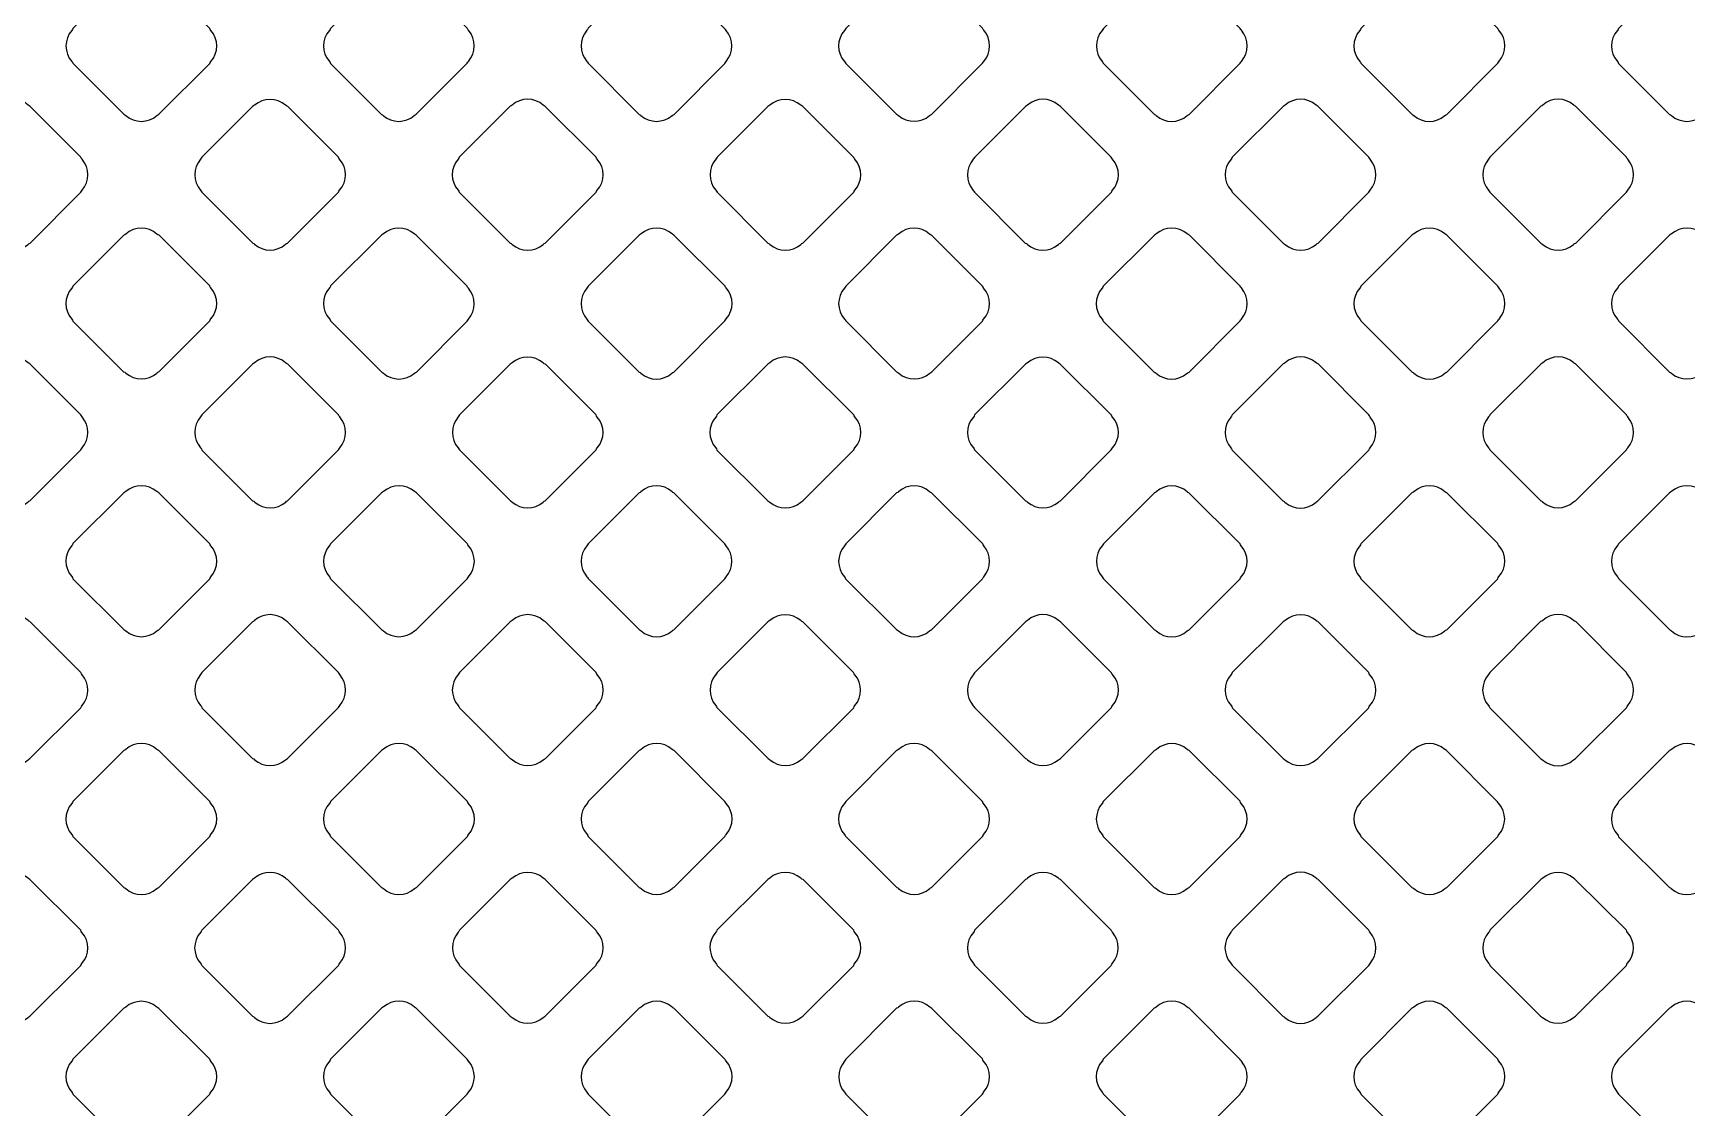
# Model space of a CAD drawing. Extents: x 0 to 248, y 0 to 175.
# Drawn here: x 87.413 to 88.796, y 136.823 to 137.722 of the extents above; entities that cross this region are included whole.
import ezdxf

# ---------------------------------------------------------------- set-up
doc = ezdxf.new("R2010")
doc.units = 0
doc.layers.add('gbr-dxf', color=7, linetype='Continuous')

msp = doc.modelspace()

# ---------------------------------------------------------------- linework, layer by layer
at = {"layer": 'gbr-dxf', "linetype": 'Continuous'}
for points in [[(87.4452, 137.6981, -0.083792), (87.4461, 137.6967), (87.4887, 137.654, -0.096627), (87.4904, 137.653, 0.37981), (87.5164, 137.653, -0.096625), (87.518, 137.654), (87.5605, 137.6965, -0.096111), (87.5615, 137.6981, 0.37981), (87.5615, 137.7241, -0.096458), (87.5605, 137.7258), (87.518, 137.7682, -0.100824), (87.5163, 137.7692, 0.379731), (87.4903, 137.7692, -0.096723), (87.4887, 137.7682), (87.4461, 137.7257, -0.096857), (87.4452, 137.7241, 0.379731)], [(87.6606, 137.6982, -0.096117), (87.6616, 137.6965), (87.7042, 137.6539, -0.091578), (87.7057, 137.653, 0.379201), (87.7317, 137.653, -0.096625), (87.7333, 137.654), (87.776, 137.6966, -0.096111), (87.7769, 137.6982, 0.379308), (87.777, 137.7242, -0.100402), (87.776, 137.7259), (87.7333, 137.7685, -0.088435), (87.7319, 137.7694, 0.37947), (87.7059, 137.7694, -0.096458), (87.7043, 137.7684), (87.6616, 137.7258, -0.096627), (87.6606, 137.7241, 0.3795)], [(87.8761, 137.6982, -0.096625), (87.8771, 137.6966), (87.9198, 137.6539, -0.092233), (87.9213, 137.653, 0.37981), (87.9473, 137.653, -0.095956), (87.949, 137.6539), (87.9916, 137.6965, -0.096332), (87.9925, 137.6982, 0.37981), (87.9925, 137.7241, -0.083317), (87.9916, 137.7255), (87.9487, 137.7685, -0.088202), (87.9472, 137.7694, 0.379731), (87.9213, 137.7694, -0.096458), (87.9196, 137.7684), (87.8771, 137.7259, -0.096627), (87.8761, 137.7242, 0.379731)], [(88.0916, 137.6981, -0.096458), (88.0926, 137.6964), (88.135, 137.654, -0.108174), (88.1369, 137.653, 0.379511), (88.1628, 137.653, -0.096259), (88.1645, 137.6539), (88.2071, 137.6966, -0.095602), (88.2081, 137.6982, 0.379169), (88.2081, 137.7242, -0.100399), (88.2071, 137.7259), (88.1647, 137.7683, -0.104691), (88.1629, 137.7694, 0.379731), (88.1369, 137.7694, -0.096723), (88.1352, 137.7684), (88.0926, 137.7257, -0.096857), (88.0916, 137.7241, 0.379731)], [(88.3072, 137.7241, 0.378884), (88.3072, 137.6982, -0.087916), (88.3081, 137.6967), (88.351, 137.6538, -0.083081), (88.3524, 137.6529, 0.378747), (88.3783, 137.6529, -0.09601), (88.38, 137.6539), (88.4227, 137.6966, -0.096227), (88.4236, 137.6982, 0.378897), (88.4236, 137.7242, -0.09252), (88.4227, 137.7257), (88.38, 137.7684, -0.096301), (88.3783, 137.7694, 0.378438), (88.3524, 137.7694, -0.096528), (88.3508, 137.7684), (88.3082, 137.7258, -0.096605)], [(88.5227, 137.6982, -0.091768), (88.5236, 137.6966), (88.5664, 137.6538, -0.087742), (88.5679, 137.6529, 0.378487), (88.5938, 137.6529, -0.095883), (88.5955, 137.6539), (88.6382, 137.6966, -0.095602), (88.6392, 137.6983, 0.379163), (88.6391, 137.7242, -0.087784), (88.6382, 137.7257), (88.5955, 137.7684, -0.092289), (88.5939, 137.7694, 0.3795), (88.568, 137.7694, -0.096614), (88.5663, 137.7684), (88.5237, 137.7258, -0.096539), (88.5227, 137.7241, 0.378645)], [(88.7382, 137.7241, 0.379206), (88.7382, 137.6982, -0.096458), (88.7392, 137.6965), (88.7819, 137.6539, -0.092289), (88.7834, 137.653, 0.37981), (88.8094, 137.653, -0.096625), (88.811, 137.6539), (88.8536, 137.6965, -0.096111), (88.8546, 137.6982, 0.37981), (88.8546, 137.7241, -0.083792), (88.8537, 137.7255), (88.8109, 137.7684, -0.088207), (88.8094, 137.7693, 0.379523), (88.7834, 137.7693, -0.096475), (88.7818, 137.7683), (88.7392, 137.7258, -0.096509)], [(87.3375, 137.6164, 0.37903), (87.3375, 137.5904, -0.103884), (87.3385, 137.5886), (87.3809, 137.5462, -0.099605), (87.3826, 137.5452, 0.378608), (87.4086, 137.5452, -0.095866), (87.4102, 137.5462), (87.4528, 137.5888, -0.096227), (87.4537, 137.5904, 0.379422), (87.4537, 137.6164, -0.108195), (87.4527, 137.6182), (87.4103, 137.6606, -0.096627), (87.4087, 137.6616, 0.3795), (87.3827, 137.6616, -0.096614), (87.3811, 137.6606), (87.3384, 137.618, -0.096539)], [(87.5529, 137.5905, -0.096625), (87.5539, 137.5888), (87.5965, 137.5463, -0.092233), (87.5981, 137.5453, 0.379308), (87.624, 137.5453, -0.09601), (87.6256, 137.5463), (87.6682, 137.5888, -0.096227), (87.6692, 137.5904, 0.378952), (87.6692, 137.6164, -0.100076), (87.6682, 137.6181), (87.6258, 137.6605, -0.104677), (87.624, 137.6615, 0.37947), (87.598, 137.6615, -0.096458), (87.5964, 137.6605), (87.5539, 137.6181, -0.096627), (87.5529, 137.6164, 0.379731)], [(87.7683, 137.5905, -0.10047), (87.7693, 137.5888), (87.8119, 137.5462, -0.096111), (87.8136, 137.5452, 0.37981), (87.8395, 137.5452, -0.095956), (87.8412, 137.5462), (87.8838, 137.5888, -0.096332), (87.8848, 137.5904, 0.37981), (87.8848, 137.6164, -0.096723), (87.8838, 137.618), (87.8412, 137.6606, -0.100519), (87.8395, 137.6616, 0.379731), (87.8135, 137.6616, -0.096458), (87.8119, 137.6607), (87.7693, 137.6181, -0.096627), (87.7683, 137.6164, 0.379731)], [(87.984, 137.5905, -0.103612), (87.985, 137.5887), (88.0274, 137.5462, -0.100299), (88.0292, 137.5452, 0.378825), (88.0551, 137.5452, -0.095883), (88.0567, 137.5462), (88.0993, 137.5888, -0.095602), (88.1003, 137.5904, 0.378608), (88.1003, 137.6163, -0.092061), (88.0993, 137.6179), (88.0566, 137.6605, -0.096328), (88.055, 137.6615, 0.37947), (88.029, 137.6615, -0.096723), (88.0274, 137.6605), (87.985, 137.6181, -0.096857), (87.984, 137.6164, 0.379762)], [(88.1993, 137.6163, 0.379206), (88.1993, 137.5903, -0.096625), (88.2003, 137.5887), (88.2428, 137.5463, -0.107961), (88.2446, 137.5452, 0.37981), (88.2706, 137.5452, -0.095956), (88.2722, 137.5462), (88.3149, 137.5888, -0.096332), (88.3158, 137.5904, 0.37981), (88.3158, 137.6164, -0.10047), (88.3148, 137.6181), (88.2724, 137.6606, -0.10399), (88.2706, 137.6616, 0.379523), (88.2447, 137.6616, -0.096117), (88.243, 137.6606), (88.2003, 137.6179, -0.096092)], [(88.415, 137.5904, -0.092139), (88.4159, 137.5889), (88.4587, 137.5461, -0.087638), (88.4602, 137.5452, 0.379451), (88.4861, 137.5452, -0.096259), (88.4878, 137.5462), (88.5303, 137.5888, -0.096206), (88.5313, 137.5904, 0.378779), (88.5313, 137.6163, -0.104256), (88.5303, 137.6181), (88.4877, 137.6607, -0.092413), (88.4862, 137.6616, 0.37947), (88.4602, 137.6616, -0.096458), (88.4586, 137.6606), (88.416, 137.6181, -0.096627), (88.415, 137.6164, 0.379731)], [(88.6305, 137.5905, -0.096261), (88.6314, 137.5888), (88.6741, 137.5461, -0.091794), (88.6757, 137.5452, 0.378798), (88.7016, 137.5452, -0.096367), (88.7033, 137.5462), (88.7459, 137.5888, -0.095916), (88.7468, 137.5904, 0.379639), (88.7468, 137.6164, -0.10047), (88.7458, 137.6181), (88.7032, 137.6607, -0.088202), (88.7017, 137.6616, 0.3795), (88.6758, 137.6617, -0.096475), (88.6741, 137.6607), (88.6314, 137.618, -0.096195), (88.6305, 137.6164, 0.378645)], [(87.4451, 137.4827, -0.096265), (87.4461, 137.481), (87.4885, 137.4386, -0.107104), (87.4904, 137.4376, 0.379169), (87.5163, 137.4376, -0.095956), (87.518, 137.4386), (87.5605, 137.4811, -0.096332), (87.5615, 137.4828, 0.37981), (87.5615, 137.5087, -0.10047), (87.5605, 137.5104), (87.5181, 137.5528, -0.10399), (87.5163, 137.5538, 0.379731), (87.4903, 137.5538, -0.096458), (87.4887, 137.5529), (87.4461, 137.5103, -0.096627), (87.4451, 137.5086, 0.379523)], [(87.6606, 137.4828, -0.092348), (87.6616, 137.4812), (87.7044, 137.4384, -0.088202), (87.7059, 137.4375, 0.37981), (87.7318, 137.4375, -0.095956), (87.7335, 137.4384), (87.776, 137.4809, -0.096332), (87.7769, 137.4826, 0.37981), (87.7769, 137.5085, -0.104765), (87.7759, 137.5103), (87.7333, 137.5529, -0.092898), (87.7317, 137.5539, 0.379731), (87.7058, 137.5539, -0.096458), (87.7041, 137.5529), (87.6616, 137.5104, -0.096627), (87.6606, 137.5087, 0.379731)], [(87.8761, 137.4826, -0.091954), (87.8771, 137.481), (87.9198, 137.4383, -0.087638), (87.9213, 137.4374, 0.379511), (87.9472, 137.4374, -0.096259), (87.9489, 137.4384), (87.9916, 137.4811, -0.095602), (87.9926, 137.4828, 0.379169), (87.9926, 137.5087, -0.088014), (87.9917, 137.5102), (87.9489, 137.5529, -0.092289), (87.9474, 137.5539, 0.379731), (87.9214, 137.5539, -0.096723), (87.9197, 137.5529), (87.8771, 137.5102, -0.096857), (87.8761, 137.5086, 0.379731)], [(88.0916, 137.4827, -0.091476), (88.0926, 137.4811), (88.1352, 137.4385, -0.104246), (88.137, 137.4375, 0.379422), (88.1629, 137.4375, -0.095956), (88.1646, 137.4385), (88.207, 137.481, -0.096332), (88.208, 137.4826, 0.37975), (88.208, 137.5086, -0.08798), (88.2071, 137.5101), (88.1643, 137.5529, -0.092398), (88.1628, 137.5538, 0.378789), (88.1368, 137.5538, -0.095862), (88.1352, 137.5528), (88.0926, 137.5102, -0.096605), (88.0916, 137.5086, 0.378645)], [(88.3071, 137.4826, -0.100266), (88.3081, 137.4809), (88.3507, 137.4383, -0.096092), (88.3523, 137.4374, 0.378825), (88.3782, 137.4374, -0.095883), (88.3799, 137.4383), (88.4227, 137.4811, -0.095602), (88.4236, 137.4827, 0.378847), (88.4236, 137.5087, -0.096614), (88.4227, 137.5103), (88.3801, 137.5529, -0.100299), (88.3784, 137.5539, 0.379249), (88.3524, 137.5539, -0.096458), (88.3508, 137.5529), (88.3081, 137.5102, -0.096627), (88.3071, 137.5086, 0.379762)], [(88.5227, 137.5086, 0.378939), (88.5227, 137.4827, -0.087613), (88.5236, 137.4812), (88.5665, 137.4383, -0.083), (88.5679, 137.4374, 0.37889), (88.5939, 137.4374, -0.096117), (88.5955, 137.4384), (88.6382, 137.4811, -0.095796), (88.6392, 137.4827, 0.378779), (88.6392, 137.5086, -0.092234), (88.6382, 137.5102), (88.5955, 137.5529, -0.096527), (88.5939, 137.5539, 0.379112), (88.5679, 137.5539, -0.096259), (88.5663, 137.5529), (88.5237, 137.5103, -0.096227)], [(88.7382, 137.4827, -0.091581), (88.7391, 137.4811), (88.7819, 137.4384, -0.087737), (88.7834, 137.4375, 0.379422), (88.8093, 137.4375, -0.096625), (88.811, 137.4385), (88.8536, 137.4811, -0.096111), (88.8546, 137.4828, 0.37981), (88.8546, 137.5087, -0.088014), (88.8537, 137.5102), (88.811, 137.5529, -0.092233), (88.8094, 137.5539, 0.379357), (88.7835, 137.5539, -0.096507), (88.7818, 137.5529), (88.7392, 137.5103, -0.096527), (88.7382, 137.5086, 0.379)], [(87.3374, 137.3749, -0.100082), (87.3384, 137.3732), (87.3809, 137.3307, -0.095895), (87.3825, 137.3297, 0.379201), (87.4085, 137.3298, -0.096625), (87.4101, 137.3307), (87.4527, 137.3733, -0.096111), (87.4537, 137.375, 0.379451), (87.4537, 137.4009, -0.096475), (87.4527, 137.4026), (87.41, 137.4453, -0.083725), (87.4086, 137.4462, 0.379249), (87.3827, 137.4462, -0.096458), (87.381, 137.4452), (87.3384, 137.4025, -0.096627), (87.3374, 137.4009, 0.3795)], [(87.5529, 137.3751, -0.107517), (87.5539, 137.3732), (87.5964, 137.3307, -0.103598), (87.5982, 137.3297, 0.378608), (87.6241, 137.3297, -0.095778), (87.6257, 137.3307), (87.6683, 137.3733, -0.095916), (87.6693, 137.3749, 0.379422), (87.6693, 137.4009, -0.104392), (87.6682, 137.4027), (87.6258, 137.4451, -0.107961), (87.624, 137.4461, 0.379762), (87.598, 137.4461, -0.096225), (87.5964, 137.4451), (87.5539, 137.4026, -0.096527), (87.5529, 137.401, 0.378789)], [(87.7684, 137.375, -0.096259), (87.7694, 137.3733), (87.8121, 137.3307, -0.092187), (87.8136, 137.3297, 0.378934), (87.8396, 137.3297, -0.095612), (87.8412, 137.3307), (87.8838, 137.3733, -0.095701), (87.8847, 137.3749, 0.378847), (87.8847, 137.4008, -0.100514), (87.8837, 137.4025), (87.8413, 137.445, -0.104354), (87.8395, 137.446, 0.379249), (87.8135, 137.446, -0.096723), (87.8119, 137.445), (87.7694, 137.4026, -0.096857), (87.7685, 137.4009, 0.3795)], [(87.9839, 137.4008, 0.379206), (87.9839, 137.3749, -0.10047), (87.9849, 137.3732), (88.0274, 137.3306, -0.096111), (88.0291, 137.3297, 0.379308), (88.055, 137.3296, -0.09601), (88.0567, 137.3306), (88.0993, 137.3733, -0.096092), (88.1003, 137.3749, 0.379351), (88.1003, 137.4009, -0.096723), (88.0993, 137.4025), (88.0568, 137.4451, -0.10077), (88.055, 137.4461, 0.378789), (88.0291, 137.4461, -0.095883), (88.0275, 137.4451), (87.9848, 137.4025, -0.096092)], [(88.1994, 137.3749, -0.092052), (88.2004, 137.3733), (88.2429, 137.3308, -0.103923), (88.2447, 137.3297, 0.37889), (88.2706, 137.3297, -0.096265), (88.2723, 137.3307), (88.3148, 137.3733, -0.096206), (88.3158, 137.3749, 0.379201), (88.3158, 137.4008, -0.088014), (88.3149, 137.4023), (88.2721, 137.4451, -0.092233), (88.2706, 137.446, 0.379731), (88.2446, 137.446, -0.096458), (88.2429, 137.445), (88.2004, 137.4025, -0.096627), (88.1994, 137.4008, 0.3795)], [(88.4149, 137.4008, 0.379206), (88.4149, 137.3749, -0.103917), (88.4159, 137.3731), (88.4584, 137.3306, -0.10046), (88.4601, 137.3296, 0.37981), (88.4861, 137.3296, -0.096625), (88.4877, 137.3306), (88.5303, 137.3732, -0.096111), (88.5313, 137.3749, 0.37981), (88.5313, 137.4008, -0.108195), (88.5303, 137.4027), (88.4878, 137.4452, -0.096627), (88.4862, 137.4461, 0.379523), (88.4602, 137.4461, -0.096475), (88.4586, 137.4452), (88.4159, 137.4025, -0.096509)], [(88.6305, 137.3749, -0.092348), (88.6315, 137.3734), (88.6741, 137.3307, -0.088207), (88.6756, 137.3298, 0.37981), (88.7016, 137.3298, -0.096625), (88.7032, 137.3307), (88.7458, 137.3733, -0.096857), (88.7468, 137.3749, 0.379237), (88.7468, 137.4009, -0.104141), (88.7458, 137.4027), (88.7032, 137.4452, -0.092398), (88.7017, 137.4461, 0.379605), (88.6757, 137.4461, -0.096458), (88.6741, 137.4451), (88.6315, 137.4025, -0.096627), (88.6305, 137.4009, 0.379731)], [(87.4451, 137.2673, -0.104392), (87.4461, 137.2655), (87.4886, 137.223, -0.100151), (87.4904, 137.222, 0.37981), (87.5163, 137.222, -0.095956), (87.518, 137.2229), (87.5606, 137.2655, -0.096111), (87.5615, 137.2672, 0.379511), (87.5615, 137.2931, -0.092029), (87.5606, 137.2947), (87.5179, 137.3374, -0.095759), (87.5162, 137.3384, 0.379206), (87.4903, 137.3384, -0.096458), (87.4886, 137.3374), (87.4461, 137.2949, -0.096627), (87.4451, 137.2932, 0.379731)], [(87.6607, 137.2672, -0.103884), (87.6617, 137.2654), (87.7042, 137.223, -0.099605), (87.7059, 137.222, 0.378907), (87.7318, 137.222, -0.096265), (87.7334, 137.223), (87.776, 137.2655, -0.095394), (87.777, 137.2672, 0.379169), (87.777, 137.2931, -0.108195), (87.7759, 137.295), (87.7335, 137.3374, -0.096627), (87.7319, 137.3384, 0.379731), (87.7059, 137.3384, -0.096723), (87.7042, 137.3374), (87.6617, 137.2948, -0.096627), (87.6607, 137.2932, 0.379523)], [(87.8761, 137.2931, 0.378884), (87.8761, 137.2672, -0.087916), (87.877, 137.2657), (87.92, 137.2228, -0.083081), (87.9214, 137.2219, 0.378747), (87.9473, 137.2219, -0.09601), (87.9489, 137.2229), (87.9916, 137.2655, -0.096227), (87.9925, 137.2671, 0.379422), (87.9925, 137.2931, -0.09253), (87.9916, 137.2947), (87.9489, 137.3373, -0.096627), (87.9473, 137.3383, 0.379523), (87.9213, 137.3383, -0.096475), (87.9197, 137.3373), (87.8771, 137.2948, -0.096605)], [(88.0916, 137.2671, -0.087784), (88.0925, 137.2656), (88.1351, 137.223, -0.100476), (88.1369, 137.2219, 0.379451), (88.1628, 137.2219, -0.096117), (88.1645, 137.2229), (88.2071, 137.2656, -0.095796), (88.2081, 137.2672, 0.378779), (88.2081, 137.2931, -0.091952), (88.2072, 137.2947), (88.1645, 137.3374, -0.096527), (88.1628, 137.3383, 0.37947), (88.1369, 137.3383, -0.096458), (88.1352, 137.3373), (88.0926, 137.2947, -0.096627), (88.0916, 137.293, 0.379731)], [(88.3072, 137.2931, 0.379206), (88.3072, 137.2672, -0.10047), (88.3082, 137.2655), (88.3508, 137.2229, -0.096111), (88.3524, 137.2219, 0.379308), (88.3784, 137.2219, -0.09601), (88.38, 137.2229), (88.4225, 137.2654, -0.096092), (88.4235, 137.2671, 0.379351), (88.4235, 137.293, -0.096723), (88.4225, 137.2947), (88.3797, 137.3374, -0.083772), (88.3783, 137.3383, 0.378789), (88.3524, 137.3383, -0.095883), (88.3508, 137.3374), (88.3082, 137.2948, -0.096092)], [(88.5227, 137.2671, -0.100285), (88.5237, 137.2654), (88.5661, 137.2229, -0.096627), (88.5678, 137.2219, 0.37981), (88.5937, 137.2219, -0.096625), (88.5954, 137.2229), (88.6381, 137.2656, -0.096111), (88.6391, 137.2673, 0.37981), (88.6391, 137.2932, -0.096458), (88.6381, 137.2949), (88.5956, 137.3373, -0.100519), (88.5939, 137.3383, 0.379731), (88.568, 137.3383, -0.096458), (88.5663, 137.3374), (88.5236, 137.2947, -0.096627), (88.5227, 137.293, 0.379731)], [(88.7382, 137.2672, -0.087784), (88.7391, 137.2657), (88.782, 137.2228, -0.083651), (88.7834, 137.2219, 0.379308), (88.8094, 137.2219, -0.09601), (88.811, 137.2229), (88.8537, 137.2656, -0.096227), (88.8547, 137.2672, 0.378952), (88.8547, 137.2931, -0.092052), (88.8537, 137.2947), (88.811, 137.3374, -0.096423), (88.8094, 137.3384, 0.37947), (88.7834, 137.3384, -0.096723), (88.7817, 137.3374), (88.7392, 137.2948, -0.096627), (88.7382, 137.2932, 0.379731)], [(87.3373, 137.1594, -0.096259), (87.3382, 137.1578), (87.381, 137.115, -0.092187), (87.3825, 137.1141, 0.379201), (87.4085, 137.1141, -0.095956), (87.4101, 137.1151), (87.4527, 137.1577, -0.096332), (87.4537, 137.1594, 0.37981), (87.4537, 137.1853, -0.100902), (87.4527, 137.1871), (87.41, 137.2297, -0.088334), (87.4085, 137.2307, 0.379357), (87.3826, 137.2307, -0.096507), (87.3809, 137.2297), (87.3382, 137.187, -0.096527), (87.3373, 137.1854, 0.379112)], [(87.5529, 137.1594, -0.103612), (87.554, 137.1576), (87.5964, 137.1152, -0.100299), (87.5981, 137.1142, 0.378825), (87.624, 137.1142, -0.095883), (87.6257, 137.1152), (87.6683, 137.1578, -0.095602), (87.6693, 137.1595, 0.378847), (87.6693, 137.1854, -0.092162), (87.6683, 137.187), (87.6257, 137.2296, -0.096227), (87.624, 137.2306, 0.379249), (87.5981, 137.2306, -0.096458), (87.5964, 137.2296), (87.5539, 137.1871, -0.096857), (87.5529, 137.1854, 0.379762)], [(87.7684, 137.1854, 0.379035), (87.7684, 137.1595, -0.107475), (87.7695, 137.1576), (87.8119, 137.1152, -0.103473), (87.8137, 137.1142, 0.379169), (87.8396, 137.1142, -0.095956), (87.8413, 137.1152), (87.8838, 137.1577, -0.096332), (87.8848, 137.1594, 0.37981), (87.8848, 137.1854, -0.104392), (87.8838, 137.1871), (87.8414, 137.2295, -0.107961), (87.8395, 137.2306, 0.379523), (87.8136, 137.2306, -0.096259), (87.8119, 137.2296), (87.7694, 137.1871, -0.096509)], [(87.984, 137.1594, -0.096265), (87.9849, 137.1578), (88.0276, 137.1152, -0.09217), (88.0292, 137.1142, 0.378825), (88.0551, 137.1142, -0.095883), (88.0567, 137.1152), (88.0993, 137.1577, -0.095602), (88.1002, 137.1594, 0.378608), (88.1002, 137.1853, -0.099971), (88.0992, 137.187), (88.0568, 137.2295, -0.10417), (88.055, 137.2305, 0.37947), (88.029, 137.2305, -0.096458), (88.0274, 137.2295), (87.985, 137.1871, -0.096627), (87.984, 137.1854, 0.379762)], [(88.1993, 137.1853, 0.379249), (88.1993, 137.1593, -0.087784), (88.2003, 137.1578), (88.2429, 137.1152, -0.100151), (88.2446, 137.1142, 0.37981), (88.2706, 137.1142, -0.095956), (88.2722, 137.1151), (88.3149, 137.1578, -0.096332), (88.3158, 137.1594, 0.379308), (88.3159, 137.1854, -0.092052), (88.3149, 137.1869), (88.2722, 137.2296, -0.096328), (88.2706, 137.2306, 0.379112), (88.2446, 137.2306, -0.096614), (88.243, 137.2296), (88.2003, 137.1869, -0.096195)], [(88.415, 137.1594, -0.10047), (88.416, 137.1577), (88.4585, 137.1152, -0.096332), (88.4601, 137.1142, 0.37981), (88.4861, 137.1142, -0.096625), (88.4877, 137.1152), (88.5302, 137.1577, -0.096111), (88.5312, 137.1594, 0.37981), (88.5312, 137.1853, -0.096458), (88.5302, 137.187), (88.4875, 137.2297, -0.083681), (88.4861, 137.2305, 0.379731), (88.4602, 137.2305, -0.096458), (88.4585, 137.2296), (88.416, 137.187, -0.096627), (88.415, 137.1854, 0.379731)], [(88.6304, 137.1594, -0.104392), (88.6314, 137.1576), (88.6739, 137.1151, -0.100151), (88.6756, 137.1141, 0.37981), (88.7016, 137.1141, -0.095956), (88.7032, 137.1151), (88.7459, 137.1577, -0.096332), (88.7468, 137.1594, 0.37981), (88.7468, 137.1853, -0.108153), (88.7458, 137.1872), (88.7033, 137.2297, -0.096111), (88.7016, 137.2307, 0.379731), (88.6757, 137.2307, -0.096458), (88.674, 137.2297), (88.6314, 137.187, -0.096627), (88.6304, 137.1854, 0.379731)], [(87.4451, 137.0516, -0.100399), (87.4461, 137.0499), (87.4886, 137.0074, -0.096627), (87.4903, 137.0064, 0.379511), (87.5162, 137.0064, -0.096259), (87.5179, 137.0074), (87.5605, 137.05, -0.095602), (87.5615, 137.0517, 0.379169), (87.5615, 137.0776, -0.096458), (87.5605, 137.0793), (87.518, 137.1218, -0.100824), (87.5163, 137.1228, 0.379731), (87.4903, 137.1228, -0.096723), (87.4887, 137.1218), (87.4461, 137.0792, -0.096857), (87.4451, 137.0776, 0.379731)], [(87.6606, 137.0517, -0.099643), (87.6616, 137.05), (87.7042, 137.0074, -0.096092), (87.7059, 137.0064, 0.379351), (87.7318, 137.0064, -0.096225), (87.7335, 137.0074), (87.7761, 137.05, -0.096092), (87.777, 137.0516, 0.378825), (87.7771, 137.0776, -0.096507), (87.7761, 137.0792), (87.7332, 137.122, -0.083725), (87.7318, 137.1229, 0.379035), (87.7059, 137.1229, -0.096475), (87.7043, 137.1219), (87.6616, 137.0793, -0.096605), (87.6606, 137.0776, 0.378645)], [(87.8762, 137.0517, -0.100402), (87.8772, 137.0499), (87.9197, 137.0074, -0.096195), (87.9214, 137.0064, 0.378934), (87.9473, 137.0064, -0.096265), (87.9489, 137.0074), (87.9916, 137.0501, -0.095701), (87.9926, 137.0517, 0.379169), (87.9926, 137.0777, -0.096458), (87.9916, 137.0793), (87.9491, 137.1218, -0.100499), (87.9474, 137.1228, 0.379357), (87.9214, 137.1228, -0.096507), (87.9198, 137.1219), (87.8772, 137.0792, -0.096527), (87.8762, 137.0776, 0.379112)], [(88.0916, 137.0776, 0.379206), (88.0916, 137.0516, -0.083235), (88.0925, 137.0502), (88.1353, 137.0074, -0.096332), (88.1369, 137.0065, 0.379451), (88.1629, 137.0065, -0.096117), (88.1645, 137.0074), (88.2071, 137.05, -0.095895), (88.208, 137.0516, 0.379178), (88.208, 137.0775, -0.096766), (88.207, 137.0792), (88.1645, 137.1218, -0.100093), (88.1628, 137.1228, 0.378789), (88.1368, 137.1228, -0.096528), (88.1352, 137.1218), (88.0926, 137.0792, -0.096509)], [(88.3072, 137.0516, -0.096625), (88.3081, 137.0499), (88.3507, 137.0074, -0.092072), (88.3523, 137.0064, 0.37981), (88.3782, 137.0064, -0.096625), (88.3799, 137.0074), (88.4225, 137.05, -0.096111), (88.4235, 137.0517, 0.37981), (88.4235, 137.0776, -0.100585), (88.4225, 137.0794), (88.3799, 137.1219, -0.088202), (88.3784, 137.1228, 0.379731), (88.3525, 137.1228, -0.096458), (88.3508, 137.1219), (88.3081, 137.0792, -0.096627), (88.3072, 137.0776, 0.379731)], [(88.5227, 137.0517, -0.100082), (88.5237, 137.05), (88.5663, 137.0074, -0.095796), (88.568, 137.0064, 0.37889), (88.5939, 137.0064, -0.096117), (88.5955, 137.0074), (88.6381, 137.0499, -0.095895), (88.639, 137.0516, 0.379201), (88.639, 137.0775, -0.096625), (88.638, 137.0791), (88.5952, 137.122, -0.083651), (88.5938, 137.1228, 0.379731), (88.5679, 137.1228, -0.096458), (88.5662, 137.1219), (88.5237, 137.0793, -0.096627), (88.5227, 137.0777, 0.3795)], [(88.7382, 137.0516, -0.10047), (88.7392, 137.0498), (88.7817, 137.0074, -0.096332), (88.7833, 137.0064, 0.37981), (88.8093, 137.0064, -0.096625), (88.8109, 137.0074), (88.8536, 137.0501, -0.096332), (88.8546, 137.0517, 0.37981), (88.8546, 137.0777, -0.096625), (88.8536, 137.0794), (88.8112, 137.1218, -0.100151), (88.8094, 137.1228, 0.379731), (88.7835, 137.1228, -0.096458), (88.7818, 137.1218), (88.7392, 137.0792, -0.096627), (88.7382, 137.0775, 0.379731)], [(87.3374, 136.9698, 0.37919), (87.3374, 136.9439, -0.091745), (87.3383, 136.9423), (87.3811, 136.8996, -0.088087), (87.3826, 136.8987, 0.378825), (87.4085, 136.8987, -0.095883), (87.4101, 136.8996), (87.4527, 136.9422, -0.095394), (87.4536, 136.9438, 0.379169), (87.4536, 136.9698, -0.104392), (87.4526, 136.9716), (87.4101, 137.0141, -0.092233), (87.4085, 137.015, 0.3795), (87.3826, 137.015, -0.096969), (87.3809, 137.0141), (87.3383, 136.9715, -0.096842)], [(87.5528, 136.9439, -0.099971), (87.5538, 136.9422), (87.5964, 136.8996, -0.096328), (87.5981, 136.8986, 0.379191), (87.624, 136.8986, -0.096117), (87.6256, 136.8996), (87.6683, 136.9422, -0.095895), (87.6693, 136.9439, 0.379201), (87.6693, 136.9698, -0.096723), (87.6683, 136.9715), (87.6257, 137.014, -0.100519), (87.624, 137.015, 0.379523), (87.598, 137.0151, -0.096259), (87.5964, 137.0141), (87.5538, 136.9715, -0.096509), (87.5528, 136.9698, 0.378645)], [(87.7685, 136.9439, -0.104392), (87.7695, 136.9421), (87.8119, 136.8997, -0.100476), (87.8136, 136.8987, 0.379451), (87.8396, 136.8987, -0.096117), (87.8412, 136.8997), (87.8838, 136.9423, -0.095895), (87.8848, 136.9439, 0.37889), (87.8848, 136.9699, -0.092029), (87.8838, 136.9714), (87.8412, 137.0141, -0.096527), (87.8396, 137.0151, 0.379249), (87.8136, 137.015, -0.096458), (87.812, 137.0141), (87.7694, 136.9715, -0.096627), (87.7685, 136.9699, 0.379731)], [(87.9839, 136.9699, 0.379035), (87.984, 136.944, -0.107475), (87.985, 136.9421), (88.0274, 136.8997, -0.103598), (88.0292, 136.8987, 0.378608), (88.0551, 136.8987, -0.095866), (88.0568, 136.8997), (88.0993, 136.9422, -0.096092), (88.1003, 136.9439, 0.379351), (88.1003, 136.9698, -0.104363), (88.0993, 136.9716), (88.0569, 137.014, -0.108196), (88.055, 137.015, 0.378789), (88.0291, 137.0151, -0.09601), (88.0275, 137.0141), (87.9849, 136.9715, -0.096509)], [(88.1994, 136.9438, -0.083317), (88.2003, 136.9424), (88.243, 136.8998, -0.096627), (88.2446, 136.8988, 0.37981), (88.2706, 136.8988, -0.096625), (88.2722, 136.8998), (88.3147, 136.9422, -0.096332), (88.3157, 136.9439, 0.37981), (88.3157, 136.9699, -0.096625), (88.3147, 136.9715), (88.2723, 137.014, -0.100151), (88.2706, 137.015, 0.379731), (88.2446, 137.015, -0.096458), (88.2429, 137.014), (88.2004, 136.9715, -0.096627), (88.1994, 136.9698, 0.379731)], [(88.4148, 136.9439, -0.096117), (88.4158, 136.9423), (88.4586, 136.8995, -0.091578), (88.4601, 136.8986, 0.379201), (88.4861, 136.8986, -0.096625), (88.4877, 136.8996), (88.5303, 136.9422, -0.096111), (88.5313, 136.9438, 0.379308), (88.5313, 136.9698, -0.100402), (88.5303, 136.9715), (88.4876, 137.0142, -0.088435), (88.4861, 137.0152, 0.37947), (88.4602, 137.0151, -0.096458), (88.4585, 137.0142), (88.4158, 136.9715, -0.096627), (88.4149, 136.9699, 0.3795)], [(88.6305, 136.9698, 0.37947), (88.6305, 136.9439, -0.10047), (88.6315, 136.9422), (88.674, 136.8997, -0.096111), (88.6756, 136.8987, 0.379308), (88.7016, 136.8987, -0.09601), (88.7032, 136.8997), (88.7457, 136.9422, -0.096227), (88.7467, 136.9439, 0.379422), (88.7467, 136.9698, -0.096608), (88.7457, 136.9715), (88.703, 137.0141, -0.083651), (88.7016, 137.015, 0.379357), (88.6757, 137.015, -0.096507), (88.6741, 137.0141), (88.6315, 136.9715, -0.096423)], [(87.4451, 136.8362, -0.095383), (87.4461, 136.8346), (87.4888, 136.7919, -0.095935), (87.4904, 136.7909, 0.379324), (87.5163, 136.7909, -0.096157), (87.518, 136.7919), (87.5605, 136.8344, -0.095796), (87.5615, 136.8361, 0.378431), (87.5615, 136.862, -0.099879), (87.5605, 136.8637), (87.5179, 136.9062, -0.103673), (87.5162, 136.9072, 0.379116), (87.4902, 136.9072, -0.096475), (87.4886, 136.9063), (87.4461, 136.8638, -0.096195), (87.4451, 136.8621, 0.378407)], [(87.6606, 136.8361, -0.095866), (87.6616, 136.8344), (87.7042, 136.7918, -0.093721), (87.7058, 136.7909, 0.378845), (87.7317, 136.7908, -0.095154), (87.7333, 136.7918), (87.776, 136.8345, -0.095701), (87.777, 136.8361, 0.378608), (87.777, 136.8621, -0.099971), (87.776, 136.8638), (87.7333, 136.9064, -0.088207), (87.7319, 136.9073, 0.379), (87.7059, 136.9074, -0.095968), (87.7043, 136.9064), (87.6616, 136.8637, -0.096527), (87.6606, 136.862, 0.379083)], [(87.8761, 136.862, 0.37885), (87.8761, 136.8361, -0.091476), (87.877, 136.8346), (87.9197, 136.792, -0.103498), (87.9214, 136.7909, 0.378906), (87.9474, 136.7909, -0.095506), (87.949, 136.7919), (87.9916, 136.8345, -0.095895), (87.9926, 136.8362, 0.378599), (87.9926, 136.8621, -0.087881), (87.9917, 136.8636), (87.9489, 136.9064, -0.092016), (87.9473, 136.9073, 0.378884), (87.9214, 136.9073, -0.096259), (87.9197, 136.9064), (87.8771, 136.8637, -0.096227)], [(88.0916, 136.8361, -0.095862), (88.0926, 136.8345), (88.1351, 136.792, -0.099381), (88.1369, 136.791, 0.379032), (88.1628, 136.791, -0.098229), (88.1645, 136.792), (88.2071, 136.8346, -0.095602), (88.208, 136.8362, 0.379299), (88.208, 136.8622, -0.100399), (88.207, 136.8639), (88.1647, 136.9062, -0.10442), (88.1629, 136.9073, 0.379762), (88.1369, 136.9073, -0.096225), (88.1352, 136.9063), (88.0926, 136.8637, -0.096527), (88.0917, 136.862, 0.378885)], [(88.3071, 136.8362, -0.087284), (88.308, 136.8347), (88.3508, 136.7919, -0.095602), (88.3525, 136.7909, 0.378906), (88.3784, 136.7909, -0.095506), (88.38, 136.7919), (88.4226, 136.8345, -0.095686), (88.4236, 136.8361, 0.378386), (88.4236, 136.862, -0.092158), (88.4226, 136.8636), (88.3799, 136.9063, -0.096328), (88.3783, 136.9073, 0.37947), (88.3523, 136.9073, -0.096723), (88.3507, 136.9063), (88.3081, 136.8638, -0.096627), (88.3071, 136.8621, 0.379412)], [(88.5226, 136.8361, -0.091854), (88.5236, 136.8345), (88.5663, 136.7918, -0.091364), (88.5678, 136.7909, 0.378906), (88.5938, 136.7909, -0.095506), (88.5954, 136.7919), (88.6381, 136.8346, -0.095796), (88.6391, 136.8362, 0.379292), (88.6391, 136.8622, -0.087784), (88.6382, 136.8637), (88.5955, 136.9064, -0.092289), (88.5939, 136.9073, 0.3795), (88.568, 136.9073, -0.096614), (88.5663, 136.9063), (88.5236, 136.8636, -0.096539), (88.5226, 136.862, 0.378364)], [(88.7381, 136.8621, 0.37885), (88.7381, 136.8362, -0.091581), (88.7391, 136.8346), (88.7817, 136.792, -0.103324), (88.7835, 136.7909, 0.378906), (88.8094, 136.7909, -0.095778), (88.8111, 136.7919), (88.8536, 136.8344, -0.095895), (88.8546, 136.8361, 0.379013), (88.8546, 136.862, -0.087916), (88.8537, 136.8635), (88.8108, 136.9064, -0.092187), (88.8093, 136.9073, 0.378939), (88.7833, 136.9073, -0.096614), (88.7817, 136.9063), (88.7391, 136.8637, -0.096539)]]:
    msp.add_lwpolyline(points, format="xyb", close=True, dxfattribs=at)

doc.saveas('drawing.dxf')
